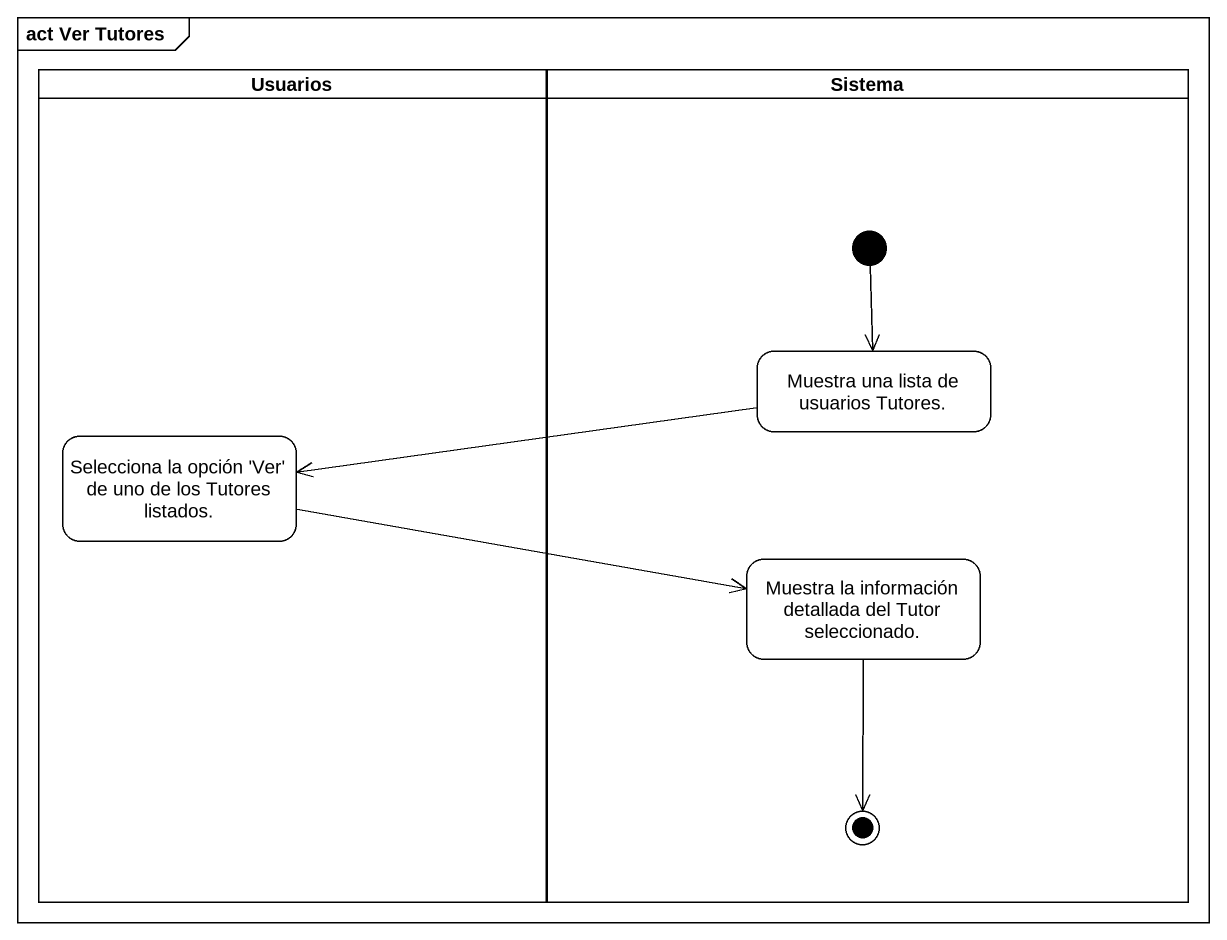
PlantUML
@startuml
mainframe act Ver Tutores
hide empty description
state Usuarios <<partition>> {
  state "Selecciona la opción 'Ver' de uno de los Tutores listados." as Selecciona_la_opción_Ver_de
}
state Sistema <<partition>> {
  state "Muestra una lista de usuarios Tutores." as Muestra_una_lista_de
  state "Muestra la información detallada del Tutor seleccionado." as Muestra_la_información
  [*] --> Muestra_una_lista_de
  Muestra_la_información --> [*]
}
Muestra_una_lista_de -left-> Selecciona_la_opción_Ver_de
Selecciona_la_opción_Ver_de -right-> Muestra_la_información
@enduml
